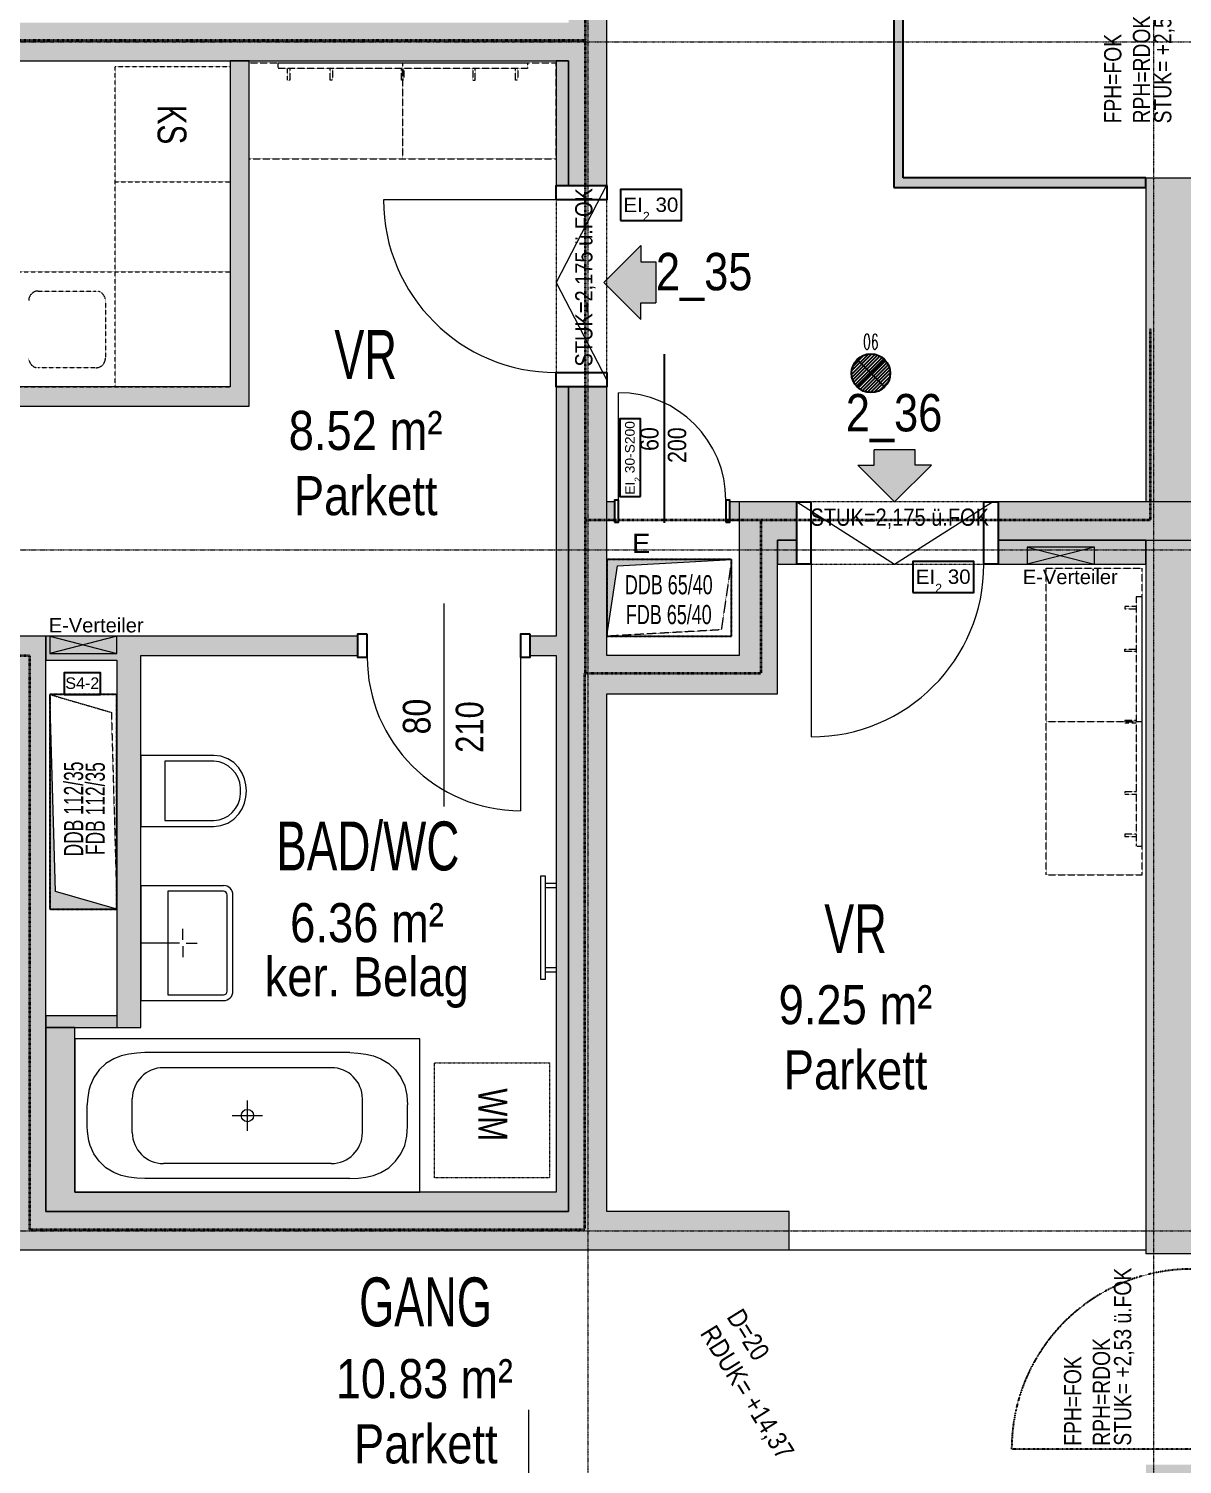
# Model space of a CAD drawing. Header units: millimetres. Extents: x -6934 to 80071, y -6018 to 26687.
# Drawn here: x 8835 to 14850, y 3482 to 10968 of the extents above; entities that cross this region are included whole.
import ezdxf
from ezdxf.enums import TextEntityAlignment as Align

# ---------------------------------------------------------------- set-up
doc = ezdxf.new("R2010")
doc.units = ezdxf.units.MM
for name, pattern in [('ALL_S18', [0.1, 0, -0.1]), ('AUSGEZOGEN', [0]), ('PUNKT2_S9', [0.35, 0.15, -0.1, 0, -0.1]), ('STRICHLINIE2_S3', [0.25, 0.15, -0.1]), ('STRICHLINIE_S4', [0.33, 0.25, -0.08]), ('STRICHPUNKT2_S5', [0.48, 0.35, -0.13]), ('VERDECKT2_S2', [0.18, 0.1, -0.08])]:
    doc.linetypes.add(name, pattern=pattern)
for name, color, linetype, lineweight in [('004-RAI_EN_GR_HKLS_EG_01_Grundriss HKLS EG$0$SIMA_HKLS_Schachtnummer', 3, 'AUSGEZOGEN', 5), ('Achsen', 30, 'STRICHPUNKT2_S5', 20), ('Bauangaben Elektro', 7, 'AUSGEZOGEN', 13), ('Beschriftung Brandschutz', 7, 'AUSGEZOGEN', 13), ('Beschriftung Fenster-Tür', 7, 'AUSGEZOGEN', 13), ('Bodenfläche', 7, 'AUSGEZOGEN', 13), ('Decke', 7, 'AUSGEZOGEN', 25), ('Gefällebeton', 7, 'AUSGEZOGEN', 13), ('Geländer_ Handlauf', 7, 'AUSGEZOGEN', 13), ('Möblierung', 7, 'AUSGEZOGEN', 13), ('Parapethöhe 1_100', 7, 'AUSGEZOGEN', 13), ('Parapethöhe 1_50', 7, 'AUSGEZOGEN', 13), ('Rampe', 7, 'AUSGEZOGEN', 13), ('Raum-Beschriftung', 7, 'AUSGEZOGEN', 13), ('Raum-Top-Beschriftung', 7, 'AUSGEZOGEN', 13), ('Sanitär', 5, 'AUSGEZOGEN', 13), ('STANDARD', 7, 'AUSGEZOGEN', 13), ('Text 1_1000', 7, 'AUSGEZOGEN', 13), ('Text 1_50', 7, 'AUSGEZOGEN', 13), ('Türen', 7, 'AUSGEZOGEN', 13), ('Verteiler', 7, 'AUSGEZOGEN', 13), ('Wand Beton tragend', 253, 'AUSGEZOGEN', 35), ('Wand Trockenbau', 7, 'AUSGEZOGEN', 13)]:
    doc.layers.add(name, color=color, linetype=linetype, lineweight=lineweight)
for name, color, linetype in [('Deckendurchbruch_ Aussparung', 59, 'AUSGEZOGEN'), ('Feuerwehr', 1, 'ALL_S18'), ('Fussbodendurchbruch', 59, 'AUSGEZOGEN'), ('Möblierung AG', 8, 'AUSGEZOGEN')]:
    doc.layers.add(name, color=color, linetype=linetype)
doc.layers.add('E_Beleuchtungstyp', color=32, linetype='Continuous', true_color=0xd05d0b)
doc.layers.add('ET_LEGENDE - Wohnung$0$810_AV_LE____T', color=30, linetype='Continuous', true_color=0xff870f)
doc.styles.add('ARIAL', font='arial.ttf')
doc.styles.add('ET_LEGENDE - Wohnung$0$ROMANS', font='romans.shx', dxfattribs={"width": 0.6})
doc.styles.add('Manrope', font='')
doc.styles.get('Manrope').set_extended_font_data('Manrope')

# ---------------------------------------------------------------- blocks, each defined once
blk = doc.blocks.new('*U43')
h = blk.add_hatch()
h.set_pattern_fill('ANSI31', color=256, scale=5, style=0)
edge = h.paths.add_edge_path()
edge.add_arc((0, 0), 128.2, 0, 360)
at = {"color": 7}
for p, q in [((-90.7, 90.7), (90.7, -90.7)), ((-90.7, -90.7), (90.7, 90.7))]:
    blk.add_line(p, q, dxfattribs=at)
blk.add_circle((0, 0), 128.2, dxfattribs=at)
at = {"style": 'ET_LEGENDE - Wohnung$0$ROMANS', "width": 0.6, "flags": 1}
for tag, p in [('RAUMBUCHNUMMER', (1420.4, 2381.2)), ('ANLAGE', (1420.4, 2231.2))]:
    blk.add_attdef(tag, text='', height=100, dxfattribs=at).set_placement(p, align=Align.MIDDLE)
for tag, p in [('TEILANLAGE_NR', (1420.4, 2081.2)), ('KOMPONENTE', (1420.4, 1931.2)), ('KOMPONENTE_NR', (1420.4, 1781.2)), ('BEZEICHNUNG', (1420.4, 1631.2)), ('TYP', (1420.4, 1481.2)), ('HERSTELLER', (1420.4, 1331.2)), ('MODEL', (1420.4, 1181.2)), ('LEISTUNG_MAX', (1420.4, 1031.2)), ('SPEZIFISCH_1', (1420.4, 881.2)), ('SPEZIFISCH_2', (1420.4, 731.2)), ('SPEZIFISCH_3', (1420.4, 581.2)), ('SPEZIFISCH_4', (1420.4, 431.2)), ('SPEZIFISCH_5', (1420.4, 281.2)), ('GEWERKE_CODE', (1420.4, 131.2)), ('LV_POS', (1420.4, -18.8)), ('ZAEHLER', (1420.4, -168.8)), ('PLATZHALTER_1', (1420.4, -318.8)), ('PLATZHALTER_2', (1420.4, -468.8)), ('PLATZHALTER_3', (1420.4, -618.8)), ('JOBLISTE_VDMA', (1420.4, -768.8)), ('ET_SPEZIFISCH_1', (1420.4, -918.8)), ('ET_SPEZIFISCH_2', (1420.4, -1068.8)), ('ET_SPEZIFISCH_3', (1420.4, -1218.8)), ('ET_SPEZIFISCH_4', (1420.4, -1368.8)), ('ET_SPEZIFISCH_5', (1420.4, -1518.8)), ('ET_SPEZIFISCH_6', (1420.4, -1668.8)), ('ET_SPEZIFISCH_7', (1420.4, -1818.8))]:
    blk.add_attdef(tag, text='', height=100, dxfattribs=at).set_placement(p, align=Align.MIDDLE_CENTER)
at = {"layer": 'ET_LEGENDE - Wohnung$0$810_AV_LE____T', "style": 'ET_LEGENDE - Wohnung$0$ROMANS', "width": 0.6}
blk.add_attdef('NAME', text='', height=100, dxfattribs=at).set_placement((0, 128.2), align=Align.BOTTOM_CENTER)

msp = doc.modelspace()

# ---------------------------------------------------------------- hatches: boundary and pattern name
at = {"layer": 'Geländer_ Handlauf', "linetype": 'AUSGEZOGEN', "lineweight": 13, "transparency": 33554687}
for points in [[(13395.4, 10189.7), (13394.1, 16789.6), (13344.3, 16790), (13345.4, 10189.7)], [(14660.4, 10189.7), (13345.4, 10189.7), (13345.4, 10139.6), (14660.4, 10139.6)]]:
    msp.add_hatch(color=255, dxfattribs=at).paths.add_polyline_path(points)
at = {"layer": 'Raum-Top-Beschriftung', "linetype": 'AUSGEZOGEN', "lineweight": 13, "transparency": 33554687}
for points in [[(11833.6, 9645), (12026.3, 9452.3), (12026.3, 9538.1), (12105.7, 9538.1), (12105.7, 9751.9), (12026.3, 9751.9), (12026.3, 9837.7)], [(13350.4, 8500), (13543.1, 8692.7), (13457.3, 8692.7), (13457.3, 8772.1), (13243.5, 8772.1), (13243.5, 8692.7), (13157.7, 8692.7)]]:
    msp.add_hatch(color=253, dxfattribs=at).paths.add_polyline_path(points)
at = {"layer": 'STANDARD', "linetype": 'AUSGEZOGEN', "lineweight": 13, "transparency": 33554687}
for points in [[(12500.4, 8200), (11850.4, 8200), (11850.4, 7800), (11904.5, 8166.7)], [(8945.4, 7496.1), (8945.4, 6376.1), (9295.4, 6376.1), (8974.5, 6469.3)]]:
    msp.add_hatch(color=252, dxfattribs=at).paths.add_polyline_path(points)
at = {"layer": 'Wand Beton tragend', "linetype": 'AUSGEZOGEN', "lineweight": 13, "true_color": 0xe92222, "transparency": 33554687}
h = msp.add_hatch(color=22, dxfattribs=at)
h.paths.add_polyline_path([(14660.4, 24200), (14660.4, 16120), (15100.4, 16120), (15100.4, 24200)])
h.paths.add_polyline_path([(14660.4, 3480), (14660.4, 0), (15100.4, 0), (15100.4, 3480)])
h.paths.add_polyline_path([(15100.4, 4580), (15100.4, 10189.7), (14660.4, 10189.7), (14660.4, 8500), (14980.4, 8500), (14980.4, 8300), (14660.4, 8300), (14660.4, 4580)])
h.paths.add_polyline_path([(14660.4, 14520), (14660.4, 11789.7), (15100.4, 11789.7), (15100.4, 14520)])
at = {"layer": 'Wand Beton tragend', "linetype": 'AUSGEZOGEN', "lineweight": 13, "transparency": 33554687}
h = msp.add_hatch(color=94, dxfattribs=at)
h.paths.add_polyline_path([(11850.4, 10150), (11850.4, 13031.3), (11650.4, 13031.3), (11650.4, 10150)])
h.paths.add_polyline_path([(11850.4, 14900), (11650.4, 14900), (11650.4, 14081.3), (11850.4, 14081.3)])
h.paths.add_polyline_path([(11850.4, 7700), (11850.4, 9100), (11650.4, 9100), (11650.4, 7700)])
for points in [[(440.4, 10800), (11650.4, 10800), (11650.4, 11000), (440.4, 11000)], [(12540.4, 8300), (12540.4, 7500), (12740.4, 7500), (12740.4, 8300)], [(8925.4, 7800), (5275.4, 7800), (5275.4, 7600), (8925.4, 7600)], [(12540.4, 7700), (11650.4, 7700), (11650.4, 7500), (12540.4, 7500)], [(8925.4, 4800), (8925.4, 7600), (8724.8, 7600), (8725.4, 4800)], [(11850.4, 4600), (11850.4, 7500), (11650.4, 7500), (11650.4, 4600)], [(8925.4, 4600), (11650.4, 4600), (11650.4, 4800), (8925.4, 4800)], [(11850.4, 4600), (12800.4, 4600), (12800.4, 4800), (11850.4, 4800)]]:
    msp.add_hatch(color=94, dxfattribs=at).paths.add_polyline_path(points)
h = msp.add_hatch(color=94, dxfattribs=at)
h.paths.add_polyline_path([(14980.4, 8500), (13890.4, 8500), (13890.4, 8300), (14980.4, 8300)])
h.paths.add_polyline_path([(12540.4, 8500), (12540.4, 8300), (12840.4, 8300), (12840.4, 8500)])
h = msp.add_hatch(color=94, dxfattribs=at)
h.paths.add_polyline_path([(5275.4, 4600), (6385.4, 4600), (6385.4, 4800), (5275.4, 4800)])
h.paths.add_polyline_path([(8925.4, 4600), (8925.4, 4800), (8585.4, 4800), (8585.4, 4600)])
h.paths.add_polyline_path([(7635.4, 4800), (7335.4, 4800), (7335.4, 4600), (7635.4, 4600)])
at = {"layer": 'Wand Trockenbau', "linetype": 'AUSGEZOGEN', "lineweight": 13, "transparency": 33554687}
h = msp.add_hatch(color=30, dxfattribs=at)
h.paths.add_polyline_path([(11650.4, 11065), (11650.4, 13031.3), (11585.4, 13031.3), (11585.4, 11065)])
h.paths.add_polyline_path([(11650.4, 14081.3), (11650.4, 14700), (11585.4, 14700), (11585.4, 14081.3)])
h.paths.add_polyline_path([(11650.4, 10800), (11585.4, 10800), (11585.4, 10150), (11650.4, 10150)])
h.paths.add_polyline_path([(11585.4, 9100), (11585.4, 7500), (11650.4, 7500), (11650.4, 9100)])
for points in [[(9885.4, 10800), (9885.4, 9000), (9985.4, 9000), (9985.4, 10800)], [(9885.4, 9100), (7485.4, 9100), (7485.4, 9000), (9885.4, 9000)], [(8925.4, 7675), (9295.4, 7675), (9295.4, 7800), (8925.4, 7800)], [(9295.4, 7700), (9295.4, 5760), (9420.4, 5760), (9420.4, 7700)], [(11650.4, 4800), (11650.4, 7500), (11585.4, 7500), (11585.4, 4800)], [(9295.4, 5820), (8925.4, 5820), (8925.4, 5760), (9295.4, 5760)], [(8925.4, 5760), (8925.4, 4800), (9075.4, 4800), (9075.4, 5760)], [(9075.4, 4800), (11585.4, 4800), (11585.4, 4900), (9075.4, 4900)]]:
    msp.add_hatch(color=30, dxfattribs=at).paths.add_polyline_path(points)
h = msp.add_hatch(color=30, dxfattribs=at)
h.paths.add_polyline_path([(12540.4, 8500), (12490.4, 8500), (12490.4, 8405), (12540.4, 8405)])
h.paths.add_polyline_path([(11850.4, 8500), (11850.4, 8405), (11890.4, 8405), (11890.4, 8500)])
h = msp.add_hatch(color=30, dxfattribs=at)
h.paths.add_polyline_path([(14660.4, 8300), (13890.4, 8300), (13890.4, 8175), (14660.4, 8175)])
h.paths.add_polyline_path([(12740.4, 8175), (12840.4, 8175), (12840.4, 8300), (12740.4, 8300)])
h = msp.add_hatch(color=30, dxfattribs=at)
h.paths.add_polyline_path([(9295.4, 7700), (10550.4, 7700), (10550.4, 7800), (9295.4, 7800)])
h.paths.add_polyline_path([(11585.4, 7800), (11450.4, 7800), (11450.4, 7700), (11585.4, 7700)])

# ---------------------------------------------------------------- linework, layer by layer
at = {"layer": '004-RAI_EN_GR_HKLS_EG_01_Grundriss HKLS EG$0$SIMA_HKLS_Schachtnummer', "color": 7, "linetype": 'AUSGEZOGEN', "lineweight": -3, "transparency": 33554687}
msp.add_lwpolyline([(9020.3, 7496.3), (9210.3, 7496.3), (9210.3, 7608.3), (9020.3, 7608.3), (9020.3, 7496.3)], dxfattribs=at)
at = {"layer": 'Achsen', "color": 8, "linetype": 'PUNKT2_S9', "lineweight": 13, "transparency": 33554687}
for p, q in [((11750.4, 26378.9), (11750.4, -2518.4)), ((14700.4, 26378.9), (14700.4, -2518.4)), ((-3882.1, 10900), (48404, 10900)), ((-3882.1, 8250), (48404, 8250)), ((-3882.1, 4700), (48404, 4700))]:
    msp.add_line(p, q, dxfattribs=at)
at = {"layer": 'Beschriftung Brandschutz', "color": 8, "linetype": 'AUSGEZOGEN', "lineweight": -3, "transparency": 33554687}
for points in [[(11920.9, 9967.8), (12239.3, 9967.8), (12239.4, 10129), (11920.9, 10129), (11920.9, 9967.8)], [(12024.6, 8527.8), (12024.6, 8932.7), (11917.1, 8932.7), (11917.1, 8527.8), (12024.6, 8527.8)], [(13445, 8028), (13763.5, 8028), (13763.5, 8189.3), (13445, 8189.3), (13445, 8028)]]:
    msp.add_lwpolyline(points, dxfattribs=at)
at = {"layer": 'Beschriftung Fenster-Tür', "color": 7, "linetype": 'AUSGEZOGEN', "lineweight": -3, "transparency": 33554687}
msp.add_line((12148, 9271.4), (12148, 8391.4), dxfattribs=at)
at = {"layer": 'Beschriftung Fenster-Tür', "color": 7, "linetype": 'AUSGEZOGEN', "lineweight": 9, "transparency": 33554687}
for p, q in [((11000.4, 7970.6), (11000.4, 6912.8)), ((11440.4, 3765.1), (11440.4, 2707.3))]:
    msp.add_line(p, q, dxfattribs=at)
at = {"layer": 'Decke', "color": 7, "linetype": 'VERDECKT2_S2', "lineweight": -3, "transparency": 33554687}
for p, q in [((12500.4, 8200), (11850.4, 8200)), ((11850.4, 8200), (11850.4, 7800)), ((12500.4, 7800), (12500.4, 8200)), ((11850.4, 7800), (12500.4, 7800)), ((8945.4, 7496.1), (8945.4, 6376.1)), ((9295.4, 7496.1), (8945.4, 7496.1)), ((9295.4, 6376.1), (9295.4, 7496.1)), ((8945.4, 6376.1), (9295.4, 6376.1))]:
    msp.add_line(p, q, dxfattribs=at)
at = {"layer": 'Feuerwehr', "color": 31, "linetype": 'VERDECKT2_S2', "lineweight": 35, "transparency": 33554687}
for p, q in [((11738.8, 7606.8), (11738.8, 14797.7)), ((438.8, 10907.7), (11738.8, 10907.7)), ((14685.2, 8405), (14685.2, 9405)), ((14685.2, 8405), (11738.8, 8405)), ((12655.2, 7606.8), (12655.2, 8405)), ((8839.3, 7696.8), (5189.3, 7696.8)), ((8839.3, 7696.8), (8839.3, 4706.8)), ((11735.2, 7606.8), (12655.2, 7606.8)), ((11735.2, 4706.8), (11735.2, 7606.8)), ((8839.3, 4706.8), (11735.2, 4706.8))]:
    msp.add_line(p, q, dxfattribs=at)
at = {"layer": 'Gefällebeton', "color": 59, "linetype": 'AUSGEZOGEN', "lineweight": 9, "transparency": 33554687}
for points in [[(11850.4, 10155), (11585.4, 9645), (11850.4, 9135)], [(12840.4, 8500), (13350.4, 8175), (13860.4, 8500)]]:
    msp.add_lwpolyline(points, dxfattribs=at)
at = {"layer": 'Geländer_ Handlauf', "color": 7, "linetype": 'AUSGEZOGEN', "lineweight": -3, "transparency": 33554687}
for p, q in [((13344.3, 16790), (13345.4, 10189.7)), ((13395.4, 10189.7), (13394.1, 16789.6)), ((13345.4, 10189.7), (13345.4, 10139.6)), ((14660.4, 10189.7), (13395.4, 10189.7)), ((14660.4, 10139.6), (14660.4, 10189.7)), ((13345.4, 10139.6), (14660.4, 10139.6))]:
    msp.add_line(p, q, dxfattribs=at)
at = {"layer": 'Möblierung', "color": 7, "linetype": 'AUSGEZOGEN', "lineweight": 9, "transparency": 33554687}
for points in [[(11529.4, 6549), (11503.4, 6549), (11503.4, 6012), (11529.4, 6012), (11529.4, 6549)], [(11529.4, 6512.9), (11585.4, 6512.9), (11585.4, 6487.9), (11529.4, 6487.9)], [(11529.4, 6073), (11585.4, 6073), (11585.4, 6048), (11529.4, 6048)]]:
    msp.add_lwpolyline(points, dxfattribs=at)
at = {"layer": 'Möblierung AG', "color": 8, "linetype": 'STRICHLINIE_S4', "lineweight": 9, "transparency": 33554687}
for p, q in [((9985.3, 10290), (9985.4, 10790)), ((9985.4, 10790), (11585.4, 10789.9)), ((10135.4, 10790), (11435.4, 10789.9)), ((10135.4, 10760), (10135.4, 10790)), ((10785.3, 10289.9), (10785.4, 10789.9)), ((11435.4, 10789.9), (11435.4, 10759.9)), ((11585.3, 10289.9), (11585.4, 10789.9)), ((11435.4, 10759.9), (10135.4, 10760)), ((10185.4, 10700), (10185.4, 10760)), ((10197.4, 10760), (10197.4, 10700)), ((10407.4, 10699.9), (10407.4, 10760)), ((10419.4, 10759.9), (10419.4, 10699.9)), ((10779.4, 10699.9), (10779.4, 10759.9)), ((10791.4, 10759.9), (10791.4, 10699.9)), ((11151.4, 10759.9), (11151.4, 10699.9)), ((11163.4, 10699.9), (11163.4, 10759.9)), ((11373.4, 10699.9), (11373.4, 10759.9)), ((11385.4, 10759.9), (11385.4, 10699.9)), ((10197.4, 10700), (10185.4, 10700)), ((10419.4, 10699.9), (10407.4, 10699.9)), ((10791.4, 10699.9), (10779.4, 10699.9)), ((11151.4, 10699.9), (11163.4, 10699.9)), ((11385.4, 10699.9), (11373.4, 10699.9)), ((9985.3, 10290), (11585.3, 10289.9)), ((14140.2, 6555), (14140.3, 8155)), ((14140.3, 8155), (14640.3, 8155)), ((14640.2, 6555), (14640.3, 8155)), ((14610.3, 7955), (14550.3, 7955)), ((14550.3, 7955), (14550.3, 7943)), ((14550.3, 7943), (14610.3, 7943)), ((14610.3, 8005), (14610.2, 6705)), ((14640.3, 8005), (14610.3, 8005)), ((14640.2, 6705), (14640.3, 8005)), ((14550.3, 7733), (14610.2, 7733)), ((14550.3, 7721), (14550.3, 7733)), ((14610.2, 7721), (14550.3, 7721)), ((14140.2, 7355), (14640.2, 7355)), ((14610.2, 7361), (14550.2, 7361)), ((14550.2, 7361), (14550.2, 7349)), ((14550.2, 7349), (14610.2, 7349)), ((14610.2, 6989), (14550.2, 6989)), ((14550.2, 6989), (14550.2, 6977)), ((14550.2, 6977), (14610.2, 6977)), ((14610.2, 6767), (14550.2, 6767)), ((14550.2, 6767), (14550.2, 6755)), ((14550.2, 6755), (14610.2, 6755)), ((14610.2, 6705), (14640.2, 6705)), ((14140.2, 6555), (14640.2, 6555))]:
    msp.add_line(p, q, dxfattribs=at)
at = {"layer": 'Rampe', "color": 7, "linetype": 'AUSGEZOGEN', "lineweight": 9, "transparency": 33554687}
for p, q in [((13394.1, 16789.6), (13395.4, 10189.7)), ((13394.6, 10189.7), (14660.4, 10189.7))]:
    msp.add_line(p, q, dxfattribs=at)
at = {"layer": 'Raum-Top-Beschriftung', "color": 7, "linetype": 'AUSGEZOGEN', "lineweight": 13, "transparency": 33554687}
for p, q in [((11833.6, 9645), (12026.3, 9837.7)), ((12026.3, 9837.7), (12026.3, 9751.9)), ((12026.3, 9751.9), (12105.7, 9751.9)), ((12105.7, 9751.9), (12105.7, 9538.1)), ((11833.6, 9645), (12026.3, 9452.3)), ((12026.3, 9452.3), (12026.3, 9538.1)), ((12026.3, 9538.1), (12105.7, 9538.1)), ((13243.5, 8692.7), (13243.5, 8772.1)), ((13457.3, 8772.1), (13243.5, 8772.1)), ((13457.3, 8692.7), (13457.3, 8772.1)), ((13350.4, 8500), (13157.7, 8692.7)), ((13157.7, 8692.7), (13243.5, 8692.7)), ((13350.4, 8500), (13543.1, 8692.7)), ((13543.1, 8692.7), (13457.3, 8692.7))]:
    msp.add_line(p, q, dxfattribs=at)
at = {"layer": 'Raum-Top-Beschriftung', "color": 252, "linetype": 'AUSGEZOGEN', "lineweight": 5, "transparency": 33554687}
msp.add_line((12800.4, 4600), (14660.4, 4600), dxfattribs=at)
at = {"layer": 'Sanitär', "color": 8, "linetype": 'STRICHLINIE2_S3', "lineweight": 9, "transparency": 33554687}
for p, q in [((9285.4, 9100), (9285.4, 10770)), ((9885.4, 10770), (9285.4, 10770)), ((9885.4, 10770), (9885.4, 9100)), ((9285.4, 10170), (9885.4, 10170)), ((6885.4, 9700), (9885.4, 9700)), ((8885.4, 9600), (9185.4, 9600)), ((9235.4, 9550), (9235.4, 9250)), ((9185.4, 9200), (8885.4, 9200)), ((7485.4, 9100), (9885.4, 9100))]:
    msp.add_line(p, q, dxfattribs=at)
at = {"layer": 'Sanitär', "color": 8, "linetype": 'AUSGEZOGEN', "lineweight": 9, "transparency": 33554687}
for p, q in [((9800.3, 7148.3), (9545.3, 7148.3)), ((9545.3, 7148.3), (9545.3, 6838.3)), ((9939.6, 6977.7), (9939.6, 7008.9)), ((9545.3, 6838.3), (9800.3, 6838.3)), ((9420.4, 6500), (9420.4, 5900)), ((9420.4, 6500), (9850.9, 6500)), ((9560.4, 6470), (9560.4, 5930)), ((9850.4, 6470), (9560.4, 6470)), ((9870.4, 5949.5), (9870.4, 6450.5)), ((9900.4, 5949.5), (9900.4, 6450.8)), ((9639.1, 6217.2), (9639.1, 6273.9)), ((9621.9, 6200), (9420.4, 6200)), ((9639.1, 6182.8), (9639.1, 6126.1)), ((9656.3, 6200), (9713, 6200)), ((9560.4, 5930), (9851.4, 5930)), ((9420.4, 5900), (9850.9, 5900)), ((10875.4, 5700), (9075.4, 5700)), ((9075.4, 5700), (9075.4, 4900)), ((10875.4, 4900), (10875.4, 5700)), ((10510.4, 5628.7), (9440.4, 5628.7)), ((10413, 5550), (9537.8, 5550)), ((9140.4, 5243.7), (9140.4, 5356.3)), ((9375.4, 5212.4), (9375.4, 5387.6)), ((9975.4, 5221.5), (9975.4, 5378.5)), ((10575.4, 5212.4), (10575.4, 5387.6)), ((10810.4, 5243.7), (10810.4, 5356.3)), ((9896.9, 5300), (10053.9, 5300)), ((10413, 5050), (9537.8, 5050)), ((10510.4, 4971.3), (9440.4, 4971.3)), ((9075.4, 4900), (10875.4, 4900))]:
    msp.add_line(p, q, dxfattribs=at)
at = {"layer": 'Sanitär', "color": 8, "linetype": 'VERDECKT2_S2', "lineweight": 9, "transparency": 33554687}
for p, q in [((10950.4, 4975), (10950.4, 5575)), ((10950.4, 5575), (11550.4, 5575)), ((11550.4, 5575), (11550.4, 4975)), ((11550.4, 4975), (10950.4, 4975))]:
    msp.add_line(p, q, dxfattribs=at)
at = {"layer": 'Sanitär', "color": 8, "linetype": 'AUSGEZOGEN', "lineweight": 9, "transparency": 33554687}
for points in [[(9800.4, 7178.3), (9420.4, 7178.3), (9420.4, 6808.3), (9800.4, 6808.3), (9837.7, 6812.7), (9873.1, 6825.5), (9904.5, 6846.1), (9930.4, 6873.3), (9947.5, 6900.5), (9960.1, 6930.1), (9967.8, 6961.3), (9970.4, 6993.3), (9967.8, 7025.4), (9960.1, 7056.6), (9947.5, 7086.2), (9930.4, 7113.3), (9904.5, 7140.6), (9873.1, 7161.2), (9837.7, 7174), (9800.4, 7178.3)], [(9440.4, 5628.7), (9398.4, 5625.6), (9357.1, 5620.5), (9317, 5611.6), (9278.7, 5596.9), (9238.3, 5571.6), (9202.9, 5538.3), (9174.6, 5498.9), (9155.1, 5455.4), (9148.7, 5431.1), (9144.7, 5406.4), (9142.2, 5381.5), (9140.4, 5356.3)], [(10510.4, 5628.7), (10552.4, 5625.6), (10593.7, 5620.5), (10633.8, 5611.6), (10672.1, 5596.9), (10712.5, 5571.6), (10747.8, 5538.3), (10776.2, 5498.9), (10795.7, 5455.4), (10802.1, 5431.1), (10806.1, 5406.4), (10808.6, 5381.5), (10810.4, 5356.3)], [(9440.4, 4971.3), (9398.4, 4974.4), (9357.1, 4979.5), (9317, 4988.4), (9278.7, 5003.1), (9238.3, 5028.4), (9202.9, 5061.7), (9174.6, 5101.1), (9155.1, 5144.7), (9148.7, 5168.9), (9144.7, 5193.6), (9142.2, 5218.6), (9140.4, 5243.7)], [(10510.4, 4971.3), (10552.4, 4974.4), (10593.7, 4979.5), (10633.8, 4988.4), (10672.1, 5003.1), (10712.5, 5028.4), (10747.8, 5061.7), (10776.2, 5101.1), (10795.7, 5144.7), (10802.1, 5168.9), (10806.1, 5193.6), (10808.6, 5218.6), (10810.4, 5243.7)]]:
    msp.add_lwpolyline(points, dxfattribs=at)
msp.add_circle((9975.4, 5300), 32, dxfattribs=at)
at = {"layer": 'Sanitär', "color": 8, "linetype": 'STRICHLINIE2_S3', "lineweight": 9, "transparency": 33554687}
for centre, start, end in [((8885.4, 9550), 89.99998, 179.99998), ((9185.4, 9550), 359.99986, 89.99998), ((8885.4, 9250), 179.99998, 269.99998), ((9185.4, 9250), 269.99997, 359.99989)]:
    msp.add_arc(centre, 50, start, end, dxfattribs=at)
at = {"layer": 'Sanitär', "color": 8, "linetype": 'AUSGEZOGEN', "lineweight": 9, "transparency": 33554687}
for centre, radius, start, end in [((9793.5, 7002.3), 146.2, 2.61169, 87.33999), ((9793.5, 6984.4), 146.2, 272.66001, 357.38831), ((9850.9, 6450.5), 49.5, 359.99984, 89.99984), ((9850.9, 6450.5), 19.5, 359.99984, 89.99982), ((9850.9, 5949.5), 49.5, 270, 0), ((9850.9, 5949.5), 19.5, 270, 0), ((9537.8, 5387.6), 162.4, 90, 180), ((10413, 5387.6), 162.4, 0, 90), ((9537.8, 5212.4), 162.4, 180, 270), ((10413, 5212.4), 162.4, 270, 0)]:
    msp.add_arc(centre, radius, start, end, dxfattribs=at)
at = {"layer": 'STANDARD', "color": 7, "linetype": 'AUSGEZOGEN', "lineweight": 13, "transparency": 33554687}
for p, q in [((12500.4, 8200), (11850.4, 8200)), ((11850.4, 8200), (11850.4, 7800)), ((11850.4, 7800), (11904.5, 8166.7)), ((11904.5, 8166.7), (12500.4, 8200)), ((12500.4, 7800), (12500.4, 8200)), ((11850.4, 7800), (12500.4, 7800)), ((9295.4, 7496.1), (8945.4, 7496.1)), ((8945.4, 7496.1), (8945.4, 6376.1)), ((8974.5, 6469.3), (8945.4, 7496.1)), ((9295.4, 6376.1), (9295.4, 7496.1)), ((9295.4, 6376.1), (8974.5, 6469.3)), ((8945.4, 6376.1), (9295.4, 6376.1))]:
    msp.add_line(p, q, dxfattribs=at)
at = {"layer": 'STANDARD', "color": 7, "linetype": 'STRICHLINIE_S4', "lineweight": 13, "transparency": 33554687}
for p, q in [((12500.4, 8200), (11850.4, 8200)), ((11850.4, 8200), (11850.4, 7800)), ((12500.4, 8200), (12446.3, 7833.3)), ((12500.4, 7800), (12500.4, 8200)), ((12446.3, 7833.3), (11850.4, 7800)), ((11850.4, 7800), (12500.4, 7800)), ((9295.4, 7496.1), (8945.4, 7496.1)), ((8945.4, 7496.1), (8945.4, 6376.1)), ((8945.4, 7496.1), (9266.3, 7402.9)), ((9295.4, 6376.1), (9295.4, 7496.1)), ((9266.3, 7402.9), (9295.4, 6376.1)), ((8945.4, 6376.1), (9295.4, 6376.1))]:
    msp.add_line(p, q, dxfattribs=at)
at = {"layer": 'Türen', "color": 7, "linetype": 'AUSGEZOGEN', "lineweight": 5, "transparency": 33554687}
for p, q in [((11585.4, 10075), (10685.4, 10075)), ((11910.4, 8510), (11910.4, 9070)), ((12915.4, 8175), (12915.4, 7275)), ((11400.4, 7690), (11400.4, 6890))]:
    msp.add_line(p, q, dxfattribs=at)
at = {"layer": 'Türen', "color": 7, "linetype": 'AUSGEZOGEN', "lineweight": -3, "transparency": 33554687}
for points in [[(11850.4, 10150), (11850.4, 10075), (11585.4, 10075), (11585.4, 10150), (11850.4, 10150)], [(11850.4, 9175), (11850.4, 9100), (11585.4, 9100), (11585.4, 9175), (11850.4, 9175)], [(11890.4, 8395), (11910.4, 8395), (11910.4, 8510), (11890.4, 8510), (11890.4, 8395)], [(12470.4, 8395), (12490.4, 8395), (12490.4, 8510), (12470.4, 8510), (12470.4, 8395)], [(12915.4, 8175), (12840.4, 8175), (12840.4, 8500), (12915.4, 8500)], [(12915.4, 8175), (12915.4, 8500)], [(13815.4, 8500), (13890.4, 8500), (13890.4, 8175), (13815.4, 8175), (13815.4, 8500)], [(10600.4, 7810), (10550.4, 7810), (10550.4, 7690), (10600.4, 7690), (10600.4, 7810)], [(11450.4, 7810), (11400.4, 7810), (11400.4, 7690), (11450.4, 7690), (11450.4, 7810)]]:
    msp.add_lwpolyline(points, dxfattribs=at)
at = {"layer": 'Türen', "color": 7, "linetype": 'AUSGEZOGEN', "lineweight": 5, "transparency": 33554687}
for centre, radius, start, end in [((11585.4, 10075), 900, 180, 270), ((11910.4, 8510), 560, 0, 90), ((12915.4, 8175), 900, 270, 0), ((11400.4, 7690), 800, 180, 270)]:
    msp.add_arc(centre, radius, start, end, dxfattribs=at)
at = {"layer": 'Verteiler', "color": 202, "linetype": 'AUSGEZOGEN', "lineweight": 13, "transparency": 33554687}
for p, q in [((14391.7, 8265), (14041.7, 8175)), ((14041.7, 8265), (14391.7, 8175)), ((14041.7, 8265), (14041.7, 8175)), ((9295.4, 7800), (8945.4, 7710)), ((8945.4, 7800), (9295.4, 7710)), ((8945.4, 7800), (8945.4, 7710))]:
    msp.add_line(p, q, dxfattribs=at)
for points in [[(14041.7, 8175), (14391.7, 8175), (14391.7, 8265), (14041.7, 8265)], [(8945.4, 7710), (9295.4, 7710), (9295.4, 7800), (8945.4, 7800)]]:
    msp.add_lwpolyline(points, dxfattribs=at)
at = {"layer": 'Wand Beton tragend', "color": 7, "linetype": 'AUSGEZOGEN', "lineweight": 18, "transparency": 33554687}
for p, q in [((11850.4, 10150), (11850.4, 13031.3)), ((440.4, 10800), (11650.4, 10800)), ((11650.4, 10800), (11650.4, 10150)), ((14660.4, 10189.7), (15100.4, 10189.7)), ((14660.4, 10189.7), (14660.4, 8500)), ((11850.4, 10150), (11650.4, 10150)), ((11650.4, 9100), (11650.4, 4800)), ((11650.4, 9100), (11850.4, 9100)), ((11850.4, 7700), (11850.4, 9100)), ((12540.4, 8500), (12540.4, 7700)), ((12840.4, 8500), (12540.4, 8500)), ((12840.4, 8500), (12840.4, 8300)), ((13890.4, 8300), (13890.4, 8500)), ((14980.4, 8500), (13890.4, 8500)), ((12740.4, 7500), (12740.4, 8300)), ((12740.4, 8300), (12840.4, 8300)), ((13890.4, 8300), (14980.4, 8300)), ((14660.4, 8300), (14660.4, 4580)), ((8925.4, 7800), (5075.4, 7800)), ((8925.4, 4800), (8925.4, 7800)), ((12540.4, 7700), (11850.4, 7700)), ((11850.4, 4800), (11850.4, 7500)), ((11850.4, 7500), (12740.4, 7500)), ((11650.4, 4800), (8925.4, 4800)), ((12800.4, 4800), (11850.4, 4800)), ((12800.4, 4600), (12800.4, 4800)), ((8585.4, 4600), (12800.4, 4600)), ((15100.4, 4580), (14660.4, 4580))]:
    msp.add_line(p, q, dxfattribs=at)
at = {"layer": 'Wand Beton tragend', "color": 7, "linetype": 'VERDECKT2_S2', "lineweight": 9, "transparency": 33554687}
for p, q in [((11585.4, 10150), (11585.4, 9100)), ((11850.4, 9100), (11850.4, 10150)), ((13890.4, 8500), (12840.4, 8500)), ((12840.4, 8175), (13890.4, 8175))]:
    msp.add_line(p, q, dxfattribs=at)
at = {"layer": 'Wand Beton tragend', "color": 7, "linetype": 'VERDECKT2_S2', "lineweight": -3, "transparency": 33554687}
msp.add_line((14900.4, 3560), (13960.4, 3560), dxfattribs=at)
msp.add_arc((14900.4, 3560), 940, 90, 180, dxfattribs=at)
at = {"layer": 'Wand Trockenbau', "color": 7, "linetype": 'AUSGEZOGEN', "lineweight": 13, "transparency": 33554687}
for p, q in [((9885.4, 10800), (9885.4, 9100)), ((9985.4, 10800), (9885.4, 10800)), ((9985.4, 9000), (9985.4, 10800)), ((9885.4, 9100), (7485.4, 9100)), ((7485.4, 9000), (9985.4, 9000)), ((11890.4, 8500), (11850.4, 8500)), ((11890.4, 8500), (11890.4, 8405)), ((12490.4, 8405), (12490.4, 8500)), ((12540.4, 8500), (12490.4, 8500)), ((11850.4, 8405), (11890.4, 8405)), ((12490.4, 8405), (12540.4, 8405)), ((10550.4, 7800), (8925.4, 7800)), ((8925.4, 7800), (8925.4, 7675)), ((10550.4, 7800), (10550.4, 7700)), ((11450.4, 7700), (11450.4, 7800)), ((11585.4, 7800), (11450.4, 7800)), ((8925.4, 7675), (9295.4, 7675)), ((9295.4, 7675), (9295.4, 5760)), ((9420.4, 7700), (10550.4, 7700)), ((9420.4, 5760), (9420.4, 7700)), ((11450.4, 7700), (11585.4, 7700)), ((9295.4, 5820), (8925.4, 5820)), ((8925.4, 5820), (8925.4, 5760)), ((8925.4, 5760), (9420.4, 5760))]:
    msp.add_line(p, q, dxfattribs=at)
at = {"layer": 'Wand Trockenbau', "color": 7, "linetype": 'AUSGEZOGEN', "lineweight": 18, "transparency": 33554687}
for p, q in [((11650.4, 10800), (11585.4, 10800)), ((11585.4, 10800), (11585.4, 10150)), ((11650.4, 10150), (11650.4, 10800)), ((11650.4, 10150), (11585.4, 10150)), ((11585.4, 9100), (11650.4, 9100)), ((11585.4, 9100), (11585.4, 7800)), ((11650.4, 4800), (11650.4, 9100)), ((12840.4, 8300), (12740.4, 8300)), ((12740.4, 8300), (12740.4, 8175)), ((12840.4, 8300), (12840.4, 8175)), ((13890.4, 8175), (13890.4, 8300)), ((14660.4, 8300), (13890.4, 8300)), ((14660.4, 8175), (14660.4, 8300)), ((12740.4, 8175), (12840.4, 8175)), ((13890.4, 8175), (14660.4, 8175)), ((11585.4, 7700), (11585.4, 4900)), ((8925.4, 5760), (8925.4, 4800)), ((9075.4, 5760), (8925.4, 5760)), ((9075.4, 4900), (9075.4, 5760)), ((11585.4, 4900), (9075.4, 4900)), ((8925.4, 4800), (11650.4, 4800))]:
    msp.add_line(p, q, dxfattribs=at)

# ---------------------------------------------------------------- block references
at = {"layer": 'E_Beleuchtungstyp', "color": 42, "true_color": 0xdd8622, "xscale": 0.787473317413415, "yscale": 0.787473317413415, "zscale": 0.787473317413415}
msp.add_blockref('*U43', (13226.3, 9171.2), dxfattribs=at).add_auto_attribs({'NAME': '06'})

# ---------------------------------------------------------------- texts
at = {"layer": '004-RAI_EN_GR_HKLS_EG_01_Grundriss HKLS EG$0$SIMA_HKLS_Schachtnummer', "color": 7, "linetype": 'AUSGEZOGEN', "lineweight": -3, "transparency": 33554687, "insert": (9026.3, 7524.3), "char_height": 60, "width": 206.899, "attachment_point": 7, "rotation": 359.99999, "style": 'ARIAL'}
msp.add_mtext('\\W1.00;S4-2', dxfattribs=at)
at = {"layer": 'Bauangaben Elektro', "color": 7, "linetype": 'AUSGEZOGEN', "lineweight": -3, "transparency": 33554687, "insert": (11981.8, 8234.1), "char_height": 100, "width": 146.361, "attachment_point": 7, "rotation": 0.00057, "style": 'ARIAL'}
msp.add_mtext('\\W1.01;E', dxfattribs=at)
at = {"layer": 'Beschriftung Brandschutz', "color": 8, "linetype": 'AUSGEZOGEN', "lineweight": -3, "transparency": 33554687, "attachment_point": 7, "style": 'ARIAL'}
for s, insert, char_height, width, rotation in [('\\W1.02;EI', (11936.3, 10011.6), 75, 139.814, 359.99944), ('\\W1.02; 30', (12073.9, 10011.6), 75, 187.811, 359.99944), ('\\W1.01;2', (12038, 9967.9), 45, 58.594, 359.99944), ('\\W1.03; 30-S200', (11995.4, 8629.8), 50, 316.764, 90.00056), ('\\W1.01;2', (12024.5, 8605.9), 30, 39.069, 90.00056), ('\\W1.02;EI', (11995.4, 8538.1), 50, 93.218, 90.00056), ('\\W1.02;EI', (13460.4, 8071.9), 75, 139.822, 359.99944), ('\\W1.02; 30', (13598, 8071.9), 75, 187.811, 359.99944), ('\\W1.01;2', (13562.1, 8028.2), 45, 58.594, 359.99944)]:
    msp.add_mtext(s, dxfattribs=dict(at, insert=insert, char_height=char_height, width=width, rotation=rotation))
at = {"layer": 'Beschriftung Fenster-Tür', "color": 7, "linetype": 'AUSGEZOGEN', "lineweight": -3, "transparency": 33554687, "attachment_point": 7, "rotation": 90, "style": 'ARIAL'}
for s, insert, char_height, width in [('\\W0.83;60', (12120.8, 8766), 96, 163.919), ('\\W0.83;200', (12264.8, 8703.4), 96, 226.18), ('\\W0.83;80', (10932.2, 7288.2), 144, 245.879), ('\\W0.80;210', (11207.8, 7192.3), 144, 337.364)]:
    msp.add_mtext(s, dxfattribs=dict(at, insert=insert, char_height=char_height, width=width))
at = {"layer": 'Bodenfläche', "color": 8, "linetype": 'AUSGEZOGEN', "lineweight": 13, "transparency": 33554687, "char_height": 204, "attachment_point": 7, "rotation": 359.99999, "style": 'ARIAL'}
for s, insert, width in [('\\W0.83;Parkett', (10217.7, 8428.2), 837.07), ('\\W0.83;ker. Belag', (10065.3, 5861.3), 1153.967), ('\\W0.83;Parkett', (12772, 5433.7), 837.084), ('\\W0.83;Parkett', (10531.3, 3483.5), 837.077)]:
    msp.add_mtext(s, dxfattribs=dict(at, insert=insert, width=width))
at = {"layer": 'Deckendurchbruch_ Aussparung', "color": 7, "linetype": 'AUSGEZOGEN', "lineweight": -3, "transparency": 33554687, "char_height": 100, "attachment_point": 7, "style": 'ARIAL'}
for s, insert, width, rotation in [('\\W0.67;DDB 65/40', (11943.8, 8017.1), 488.826, 359.99999), ('\\W0.65;DDB 112/35', (9120.9, 6651.6), 539.949, 90)]:
    msp.add_mtext(s, dxfattribs=dict(at, insert=insert, width=width, rotation=rotation))
at = {"layer": 'Fussbodendurchbruch', "color": 7, "linetype": 'AUSGEZOGEN', "lineweight": -3, "transparency": 33554687, "char_height": 100, "attachment_point": 7, "style": 'ARIAL'}
for s, insert, width, rotation in [('\\W0.67;FDB 65/40', (11949.1, 7861.5), 478.459, 359.99999), ('\\W0.65;FDB 112/35', (9233.6, 6658.5), 529.563, 90)]:
    msp.add_mtext(s, dxfattribs=dict(at, insert=insert, width=width, rotation=rotation))
at = {"layer": 'Parapethöhe 1_100', "color": 7, "linetype": 'AUSGEZOGEN', "lineweight": -3, "transparency": 33554687, "char_height": 90, "width": 502.742, "attachment_point": 7, "rotation": 90.00422, "style": 'ARIAL'}
for insert in [(14533.8, 10474.1), (14324.6, 3578.4)]:
    msp.add_mtext('\\W0.80;FPH=FOK', dxfattribs=dict(at, insert=insert))
at = {"layer": 'Parapethöhe 1_50', "color": 7, "linetype": 'AUSGEZOGEN', "lineweight": -3, "transparency": 33554687, "char_height": 90, "attachment_point": 7, "rotation": 90.00422, "style": 'ARIAL'}
for s, insert, width in [('\\W0.80;STUK= +2,53 ü.FOK', (14809.8, 10474.1), 964.027), ('\\W0.80;RPH=RDOK', (14683.8, 10474.1), 597.804), ('\\W0.80;STUK= +2,53 ü.FOK', (14600.6, 3578.5), 964.027), ('\\W0.80;RPH=RDOK', (14474.6, 3578.4), 597.817)]:
    msp.add_mtext(s, dxfattribs=dict(at, insert=insert, width=width))
at = {"layer": 'Raum-Beschriftung', "color": 8, "linetype": 'AUSGEZOGEN', "lineweight": 13, "transparency": 33554687, "attachment_point": 7, "rotation": 359.99999, "style": 'ARIAL'}
for s, insert, char_height, width in [('\\W0.66;VR', (10428.8, 9142.1), 255, 414.471), ('\\W0.83;8.52 m²', (10190.8, 8768.2), 204, 889.688), ('\\W0.67;BAD/WC', (10126.3, 6575.1), 255, 1035.016), ('\\W0.83;6.36 m²', (10198.5, 6201.3), 204, 889.695), ('\\W0.66;VR', (12983.1, 6147.6), 255, 414.471), ('\\W0.83;9.25 m²', (12745.1, 5773.7), 204, 889.681), ('\\W0.66;GANG', (10558.2, 4197.3), 255, 784.342), ('\\W0.82;10.83 m²', (10437.8, 3823.5), 204, 1020.594)]:
    msp.add_mtext(s, dxfattribs=dict(at, insert=insert, char_height=char_height, width=width))
at = {"layer": 'Raum-Top-Beschriftung', "color": 8, "linetype": 'AUSGEZOGEN', "lineweight": 13, "transparency": 33554687, "char_height": 195, "width": 585.77, "attachment_point": 7, "rotation": 359.99999, "style": 'ARIAL'}
for s, insert in [('\\W0.83;2_35', (12105.7, 9547.5)), ('\\W0.83;2_36', (13095.8, 8811.7))]:
    msp.add_mtext(s, dxfattribs=dict(at, insert=insert))
at = {"layer": 'Sanitär', "color": 8, "linetype": 'AUSGEZOGEN', "lineweight": -3, "transparency": 33554687, "char_height": 150, "attachment_point": 7, "style": 'Manrope'}
for s, insert, width, rotation in [('\\W0.77;KS', (9505.4, 10571.2), 251.674, 270.00017), ('\\W0.77;WM', (11180.4, 5442.3), 342.47, 269.99993)]:
    msp.add_mtext(s, dxfattribs=dict(at, insert=insert, width=width, rotation=rotation))
at = {"layer": 'Text 1_1000', "color": 7, "linetype": 'AUSGEZOGEN', "lineweight": -3, "transparency": 33554687, "char_height": 90, "attachment_point": 7, "style": 'ARIAL'}
for insert, width, rotation in [((11791.4, 9206.2), 971.962, 89.99954), ((12911.6, 8359), 971.955, 359.99953)]:
    msp.add_mtext('\\W0.83;STUK=2,175 ü.FOK', dxfattribs=dict(at, insert=insert, width=width, rotation=rotation))
at = {"layer": 'Text 1_50', "color": 8, "linetype": 'AUSGEZOGEN', "lineweight": -3, "transparency": 33554687, "char_height": 100, "attachment_point": 7, "rotation": 301.8072, "style": 'ARIAL'}
for s, insert, width in [('\\W0.83;D=20', (12470.1, 4249.8), 323.028), ('\\W0.83;RDUK= +14,37', (12317.1, 4155), 830.751)]:
    msp.add_mtext(s, dxfattribs=dict(at, insert=insert, width=width))
at = {"layer": 'Verteiler', "color": 7, "linetype": 'AUSGEZOGEN', "lineweight": -3, "transparency": 33554687, "char_height": 75, "attachment_point": 7, "rotation": 359.99999, "style": 'ARIAL'}
for insert, width in [((14018.6, 8070.5), 532.252), ((8939.6, 7818.6), 532.266)]:
    msp.add_mtext('\\W1.00;E-Verteiler', dxfattribs=dict(at, insert=insert, width=width))

doc.saveas('drawing.dxf')
